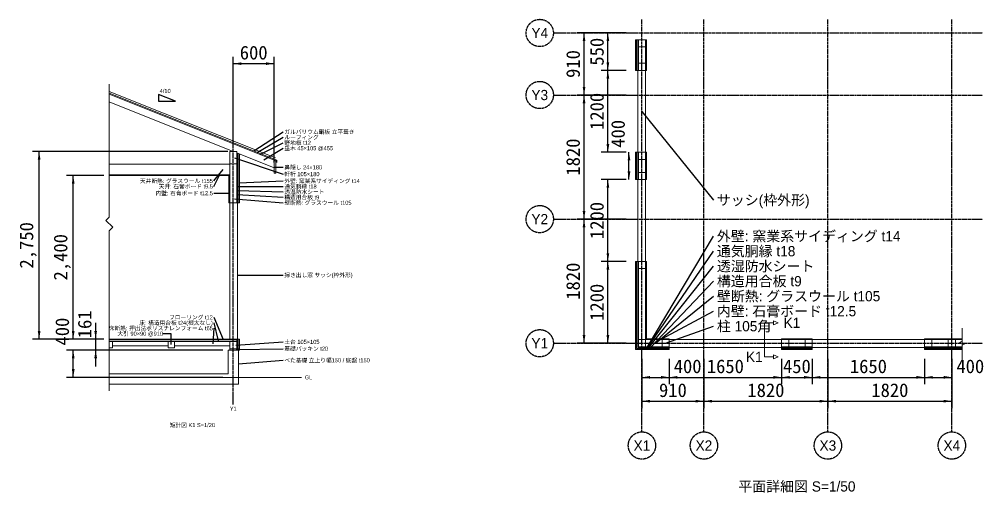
# Model space of a CAD drawing. Header units: millimetres. Extents: x -2900 to 61032, y -25289 to 10180.
# Drawn here: x 46859 to 61032, y -12191 to -5250 of the extents above; entities that cross this region are included whole.
import ezdxf
from ezdxf.enums import TextEntityAlignment as Align

# ---------------------------------------------------------------- set-up
doc = ezdxf.new("R2010")
doc.units = ezdxf.units.MM
doc.linetypes.add('CENTER', pattern=[50.8, 31.75, -6.35, 6.35, -6.35])
for name, color, linetype in [('DIM', 2, 'CONTINUOUS'), ('GRID', 1, 'CENTER'), ('TEXT', 7, 'CONTINUOUS')]:
    doc.layers.add(name, color=color, linetype=linetype)
for name, color, linetype, lineweight in [('KANA_CUT', 255, 'CONTINUOUS', 0), ('KANA_INS', 6, 'CONTINUOUS', 0), ('KANA_VIEW', 8, 'CONTINUOUS', 0), ('PD_CUT', 255, 'CONTINUOUS', 0), ('PD_INS', 6, 'CONTINUOUS', 0), ('PD_VIEW', 8, 'CONTINUOUS', 0)]:
    doc.layers.add(name, color=color, linetype=linetype, lineweight=lineweight)
doc.styles.add('kst32b', font='kst32b')
doc.styles.add('unicode', font='unicode')
doc.dimstyles.get("Standard").update_dxf_attribs({"dimtxt": 200, "dimasz": 120, "dimexe": 100, "dimexo": 80, "dimgap": 60, "dimtad": 0, "dimtoh": 1, "dimzin": 12, "dimdsep": 46, "dimcen": 0.09, "dimazin": 3, "dimtfac": 1, "dimtdec": 4, "dimtofl": 0, "dimtmove": 0, "dimatfit": 3, "dimfxl": 1, "dimtolj": 1, "dimtzin": 0, "dimarcsym": 0})

# ---------------------------------------------------------------- blocks, each defined once
blk = doc.blocks.new('*D83')
at = {"layer": 'DIM', "color": 0, "linetype": 'ByBlock', "lineweight": -2}
for p, q in [((49845, -10100), (47550, -10100)), ((47650, -10500), (47650, -10100)), ((49845, -10500), (47550, -10500))]:
    blk.add_line(p, q, dxfattribs=at)
for points in [[(47650, -10100), (47670, -10220), (47630, -10220)], [(47650, -10500), (47630, -10380), (47670, -10380)]]:
    blk.add_solid(points, dxfattribs=at)
at = {"layer": 'DIM', "color": 0, "linetype": 'CONTINUOUS', "lineweight": -2, "insert": (47490, -9829), "char_height": 200, "width": 422.22, "attachment_point": 5, "rotation": 90}
blk.add_mtext('400', dxfattribs=at)
blk = doc.blocks.new('*D84')
at = {"layer": 'DIM', "color": 0, "linetype": 'ByBlock', "lineweight": -2}
for p, q in [((50000, -7109), (50000, -5800)), ((50600, -7349), (50600, -5800)), ((50000, -5900), (50600, -5900))]:
    blk.add_line(p, q, dxfattribs=at)
for points in [[(50000, -5900), (50120, -5880), (50120, -5920)], [(50600, -5900), (50480, -5920), (50480, -5880)]]:
    blk.add_solid(points, dxfattribs=at)
at = {"layer": 'DIM', "color": 0, "linetype": 'CONTINUOUS', "lineweight": -2, "insert": (50300, -5740), "char_height": 200, "width": 400, "attachment_point": 5}
blk.add_mtext('600', dxfattribs=at)
blk = doc.blocks.new('*D85')
at = {"layer": 'DIM', "color": 0, "linetype": 'ByBlock', "lineweight": -2}
for p, q in [((48100, -7539), (47550, -7539)), ((47650, -9939), (47650, -7539)), ((48100, -9939), (47550, -9939))]:
    blk.add_line(p, q, dxfattribs=at)
for points in [[(47650, -7539), (47670, -7659), (47630, -7659)], [(47650, -9939), (47630, -9819), (47670, -9819)]]:
    blk.add_solid(points, dxfattribs=at)
at = {"layer": 'DIM', "color": 0, "linetype": 'CONTINUOUS', "lineweight": -2, "insert": (47490, -8739), "char_height": 200, "width": 655.56, "attachment_point": 5, "rotation": 90}
blk.add_mtext('2,400', dxfattribs=at)
blk = doc.blocks.new('*D86')
at = {"layer": 'DIM', "color": 0, "linetype": 'ByBlock', "lineweight": -2}
for p, q in [((49920, -7189), (47050, -7189)), ((47150, -9939), (47150, -7189)), ((48100, -9939), (47050, -9939))]:
    blk.add_line(p, q, dxfattribs=at)
for points in [[(47150, -7189), (47170, -7309), (47130, -7309)], [(47150, -9939), (47130, -9819), (47170, -9819)]]:
    blk.add_solid(points, dxfattribs=at)
at = {"layer": 'DIM', "color": 0, "linetype": 'CONTINUOUS', "lineweight": -2, "insert": (46990, -8564), "char_height": 200, "width": 633.33, "attachment_point": 5, "rotation": 90}
blk.add_mtext('2,750', dxfattribs=at)
blk = doc.blocks.new('*D87')
at = {"layer": 'DIM', "color": 0, "linetype": 'ByBlock', "lineweight": -2}
for p, q in [((47980, -10340), (47980, -9699)), ((48100, -9939), (47880, -9939)), ((49845, -10100), (47880, -10100))]:
    blk.add_line(p, q, dxfattribs=at)
for points in [[(47980, -9939), (47960, -9819), (48000, -9819)], [(47980, -10100), (48000, -10220), (47960, -10220)]]:
    blk.add_solid(points, dxfattribs=at)
at = {"layer": 'DIM', "color": 0, "linetype": 'CONTINUOUS', "lineweight": -2, "insert": (47820, -9723), "char_height": 200, "width": 311.11, "attachment_point": 5, "rotation": 90}
blk.add_mtext('161', dxfattribs=at)
blk = doc.blocks.new('*D88')
at = {"layer": 'DIM', "color": 0, "linetype": 'ByBlock', "lineweight": -2}
for p, q in [((56000, -10230), (56000, -10600)), ((56400, -10230), (56400, -10600)), ((56000, -10500), (56400, -10500))]:
    blk.add_line(p, q, dxfattribs=at)
for points in [[(56000, -10500), (56120, -10480), (56120, -10520)], [(56400, -10500), (56280, -10520), (56280, -10480)]]:
    blk.add_solid(points, dxfattribs=at)
at = {"layer": 'DIM', "color": 0, "linetype": 'CONTINUOUS', "lineweight": -2, "insert": (56671, -10340), "char_height": 200, "width": 422.22, "attachment_point": 5}
blk.add_mtext('400', dxfattribs=at)
blk = doc.blocks.new('*D89')
at = {"layer": 'DIM', "color": 0, "linetype": 'ByBlock', "lineweight": -2}
for p, q in [((56400, -10230), (56400, -10600)), ((58050, -10230), (58050, -10600)), ((56400, -10500), (58050, -10500))]:
    blk.add_line(p, q, dxfattribs=at)
for points in [[(56400, -10500), (56520, -10480), (56520, -10520)], [(58050, -10500), (57930, -10520), (57930, -10480)]]:
    blk.add_solid(points, dxfattribs=at)
at = {"layer": 'DIM', "color": 0, "linetype": 'CONTINUOUS', "lineweight": -2, "insert": (57225, -10340), "char_height": 200, "width": 511.11, "attachment_point": 5}
blk.add_mtext('1650', dxfattribs=at)
blk = doc.blocks.new('*D90')
at = {"layer": 'DIM', "color": 0, "linetype": 'ByBlock', "lineweight": -2}
for p, q in [((58050, -10230), (58050, -10600)), ((58500, -10230), (58500, -10600)), ((58050, -10500), (58500, -10500))]:
    blk.add_line(p, q, dxfattribs=at)
for points in [[(58050, -10500), (58170, -10480), (58170, -10520)], [(58500, -10500), (58380, -10520), (58380, -10480)]]:
    blk.add_solid(points, dxfattribs=at)
at = {"layer": 'DIM', "color": 0, "linetype": 'CONTINUOUS', "lineweight": -2, "insert": (58275, -10340), "char_height": 200, "width": 422.22, "attachment_point": 5}
blk.add_mtext('450', dxfattribs=at)
blk = doc.blocks.new('*D91')
at = {"layer": 'DIM', "color": 0, "linetype": 'ByBlock', "lineweight": -2}
for p, q in [((58500, -10230), (58500, -10600)), ((60150, -10230), (60150, -10600)), ((58500, -10500), (60150, -10500))]:
    blk.add_line(p, q, dxfattribs=at)
for points in [[(58500, -10500), (58620, -10480), (58620, -10520)], [(60150, -10500), (60030, -10520), (60030, -10480)]]:
    blk.add_solid(points, dxfattribs=at)
at = {"layer": 'DIM', "color": 0, "linetype": 'CONTINUOUS', "lineweight": -2, "insert": (59325, -10340), "char_height": 200, "width": 511.11, "attachment_point": 5}
blk.add_mtext('1650', dxfattribs=at)
blk = doc.blocks.new('*D92')
at = {"layer": 'DIM', "color": 0, "linetype": 'ByBlock', "lineweight": -2}
for p, q in [((60150, -10230), (60150, -10600)), ((60550, -10230), (60550, -10600)), ((60150, -10500), (60550, -10500))]:
    blk.add_line(p, q, dxfattribs=at)
for points in [[(60150, -10500), (60270, -10480), (60270, -10520)], [(60550, -10500), (60430, -10520), (60430, -10480)]]:
    blk.add_solid(points, dxfattribs=at)
at = {"layer": 'DIM', "color": 0, "linetype": 'CONTINUOUS', "lineweight": -2, "insert": (60821, -10340), "char_height": 200, "width": 422.22, "attachment_point": 5}
blk.add_mtext('400', dxfattribs=at)
blk = doc.blocks.new('*D93')
at = {"layer": 'DIM', "color": 0, "linetype": 'ByBlock', "lineweight": -2}
for p, q in [((56000, -10230), (56000, -10950)), ((56910, -10230), (56910, -10950)), ((56000, -10850), (56910, -10850))]:
    blk.add_line(p, q, dxfattribs=at)
for points in [[(56000, -10850), (56120, -10830), (56120, -10870)], [(56910, -10850), (56790, -10870), (56790, -10830)]]:
    blk.add_solid(points, dxfattribs=at)
at = {"layer": 'DIM', "color": 0, "linetype": 'CONTINUOUS', "lineweight": -2, "insert": (56455, -10690), "char_height": 200, "width": 355.56, "attachment_point": 5}
blk.add_mtext('910', dxfattribs=at)
blk = doc.blocks.new('*D94')
at = {"layer": 'DIM', "color": 0, "linetype": 'ByBlock', "lineweight": -2}
for p, q in [((56910, -10230), (56910, -10950)), ((58730, -10230), (58730, -10950)), ((56910, -10850), (58730, -10850))]:
    blk.add_line(p, q, dxfattribs=at)
for points in [[(56910, -10850), (57030, -10830), (57030, -10870)], [(58730, -10850), (58610, -10870), (58610, -10830)]]:
    blk.add_solid(points, dxfattribs=at)
at = {"layer": 'DIM', "color": 0, "linetype": 'CONTINUOUS', "lineweight": -2, "insert": (57820, -10690), "char_height": 200, "width": 511.11, "attachment_point": 5}
blk.add_mtext('1820', dxfattribs=at)
blk = doc.blocks.new('*D95')
at = {"layer": 'DIM', "color": 0, "linetype": 'ByBlock', "lineweight": -2}
for p, q in [((58730, -10230), (58730, -10950)), ((60550, -10230), (60550, -10950)), ((58730, -10850), (60550, -10850))]:
    blk.add_line(p, q, dxfattribs=at)
for points in [[(58730, -10850), (58850, -10830), (58850, -10870)], [(60550, -10850), (60430, -10870), (60430, -10830)]]:
    blk.add_solid(points, dxfattribs=at)
at = {"layer": 'DIM', "color": 0, "linetype": 'CONTINUOUS', "lineweight": -2, "insert": (59640, -10690), "char_height": 200, "width": 511.11, "attachment_point": 5}
blk.add_mtext('1820', dxfattribs=at)
blk = doc.blocks.new('*D96')
at = {"layer": 'DIM', "color": 0, "linetype": 'ByBlock', "lineweight": -2}
for p, q in [((55770, -8800), (55400, -8800)), ((55500, -10000), (55500, -8800)), ((55770, -10000), (55400, -10000))]:
    blk.add_line(p, q, dxfattribs=at)
for points in [[(55500, -8800), (55520, -8920), (55480, -8920)], [(55500, -10000), (55480, -9880), (55520, -9880)]]:
    blk.add_solid(points, dxfattribs=at)
at = {"layer": 'DIM', "color": 0, "linetype": 'CONTINUOUS', "lineweight": -2, "insert": (55340, -9400), "char_height": 200, "width": 511.11, "attachment_point": 5, "rotation": 90}
blk.add_mtext('1200', dxfattribs=at)
blk = doc.blocks.new('*D97')
at = {"layer": 'DIM', "color": 0, "linetype": 'ByBlock', "lineweight": -2}
for p, q in [((55770, -7600), (55400, -7600)), ((55500, -8800), (55500, -7600)), ((55770, -8800), (55400, -8800))]:
    blk.add_line(p, q, dxfattribs=at)
for points in [[(55500, -7600), (55520, -7720), (55480, -7720)], [(55500, -8800), (55480, -8680), (55520, -8680)]]:
    blk.add_solid(points, dxfattribs=at)
at = {"layer": 'DIM', "color": 0, "linetype": 'CONTINUOUS', "lineweight": -2, "insert": (55340, -8200), "char_height": 200, "width": 511.11, "attachment_point": 5, "rotation": 90}
blk.add_mtext('1200', dxfattribs=at)
blk = doc.blocks.new('*D98')
at = {"layer": 'DIM', "color": 0, "linetype": 'ByBlock', "lineweight": -2}
for p, q in [((55770, -6000), (55400, -6000)), ((55500, -7200), (55500, -6000)), ((55770, -7200), (55400, -7200))]:
    blk.add_line(p, q, dxfattribs=at)
for points in [[(55500, -6000), (55520, -6120), (55480, -6120)], [(55500, -7200), (55480, -7080), (55520, -7080)]]:
    blk.add_solid(points, dxfattribs=at)
at = {"layer": 'DIM', "color": 0, "linetype": 'CONTINUOUS', "lineweight": -2, "insert": (55340, -6600), "char_height": 200, "width": 511.11, "attachment_point": 5, "rotation": 90}
blk.add_mtext('1200', dxfattribs=at)
blk = doc.blocks.new('*D99')
at = {"layer": 'DIM', "color": 0, "linetype": 'ByBlock', "lineweight": -2}
for p, q in [((55770, -5450), (55400, -5450)), ((55500, -6000), (55500, -5450)), ((55770, -6000), (55400, -6000))]:
    blk.add_line(p, q, dxfattribs=at)
for points in [[(55500, -5450), (55520, -5570), (55480, -5570)], [(55500, -6000), (55480, -5880), (55520, -5880)]]:
    blk.add_solid(points, dxfattribs=at)
at = {"layer": 'DIM', "color": 0, "linetype": 'CONTINUOUS', "lineweight": -2, "insert": (55340, -5725), "char_height": 200, "width": 400, "attachment_point": 5, "rotation": 90}
blk.add_mtext('550', dxfattribs=at)
blk = doc.blocks.new('*D100')
at = {"layer": 'DIM', "color": 0, "linetype": 'ByBlock', "lineweight": -2}
for p, q in [((55770, -8180), (55050, -8180)), ((55150, -10000), (55150, -8180)), ((55770, -10000), (55050, -10000))]:
    blk.add_line(p, q, dxfattribs=at)
for points in [[(55150, -8180), (55170, -8300), (55130, -8300)], [(55150, -10000), (55130, -9880), (55170, -9880)]]:
    blk.add_solid(points, dxfattribs=at)
at = {"layer": 'DIM', "color": 0, "linetype": 'CONTINUOUS', "lineweight": -2, "insert": (54990, -9090), "char_height": 200, "width": 511.11, "attachment_point": 5, "rotation": 90}
blk.add_mtext('1820', dxfattribs=at)
blk = doc.blocks.new('*D101')
at = {"layer": 'DIM', "color": 0, "linetype": 'ByBlock', "lineweight": -2}
for p, q in [((55770, -6360), (55050, -6360)), ((55150, -8180), (55150, -6360)), ((55770, -8180), (55050, -8180))]:
    blk.add_line(p, q, dxfattribs=at)
for points in [[(55150, -6360), (55170, -6480), (55130, -6480)], [(55150, -8180), (55130, -8060), (55170, -8060)]]:
    blk.add_solid(points, dxfattribs=at)
at = {"layer": 'DIM', "color": 0, "linetype": 'CONTINUOUS', "lineweight": -2, "insert": (54990, -7270), "char_height": 200, "width": 511.11, "attachment_point": 5, "rotation": 90}
blk.add_mtext('1820', dxfattribs=at)
blk = doc.blocks.new('*D102')
at = {"layer": 'DIM', "color": 0, "linetype": 'ByBlock', "lineweight": -2}
for p, q in [((55770, -5450), (55050, -5450)), ((55150, -6360), (55150, -5450)), ((55770, -6360), (55050, -6360))]:
    blk.add_line(p, q, dxfattribs=at)
for points in [[(55150, -5450), (55170, -5570), (55130, -5570)], [(55150, -6360), (55130, -6240), (55170, -6240)]]:
    blk.add_solid(points, dxfattribs=at)
at = {"layer": 'DIM', "color": 0, "linetype": 'CONTINUOUS', "lineweight": -2, "insert": (54990, -5905), "char_height": 200, "width": 355.56, "attachment_point": 5, "rotation": 90}
blk.add_mtext('910', dxfattribs=at)
blk = doc.blocks.new('*D103')
at = {"layer": 'DIM', "color": 0, "linetype": 'ByBlock', "lineweight": -2}
for p, q in [((55770, -7200), (55710, -7200)), ((55810, -7600), (55810, -7200)), ((55770, -7600), (55710, -7600))]:
    blk.add_line(p, q, dxfattribs=at)
for points in [[(55810, -7200), (55830, -7320), (55790, -7320)], [(55810, -7600), (55790, -7480), (55830, -7480)]]:
    blk.add_solid(points, dxfattribs=at)
at = {"layer": 'DIM', "color": 0, "linetype": 'CONTINUOUS', "lineweight": -2, "insert": (55650, -6929), "char_height": 200, "width": 422.22, "attachment_point": 5, "rotation": 90}
blk.add_mtext('400', dxfattribs=at)

msp = doc.modelspace()

# ---------------------------------------------------------------- linework, layer by layer
at = {"layer": 'DIM'}
msp.add_lwpolyline([(48900, -6350), (48900, -6450), (49150, -6450)], close=True, dxfattribs=at)
at = {"layer": 'GRID'}
for p, q in [((56000, -11300), (56000, -5250)), ((56910, -11300), (56910, -5250)), ((58730, -11300), (58730, -5250)), ((60550, -11300), (60550, -5250)), ((54700, -5450), (61000, -5450)), ((50000, -10900), (50000, -6100)), ((54700, -6360), (61000, -6360)), ((54700, -8180), (61000, -8180)), ((54700, -10000), (61000, -10000))]:
    msp.add_line(p, q, dxfattribs=at)
for centre in [(54500, -5450), (54500, -6360), (54500, -8180), (54500, -10000), (56000, -11500), (56910, -11500), (58730, -11500), (60550, -11500)]:
    msp.add_circle(centre, 200, dxfattribs=at)
at = {"layer": 'KANA_CUT'}
for points in [[(48180, -6347.913), (50624, -7325.513), (50624, -7312.589), (48180, -6334.989)], [(48180, -6461), (50000, -7189), (50052.5, -7189), (50052.5, -7210), (50600, -7429), (50600, -7315.913), (48180, -6347.913)], [(49947.5, -7369), (50052.5, -7369), (50052.5, -7189), (49947.5, -7189)], [(50052.5, -7939), (50061.5, -7939), (50061.5, -7213.6), (50052.5, -7210)], [(50061.5, -7939), (50079.5, -7939), (50079.5, -7220.8), (50061.5, -7213.6)], [(50600, -7505.513), (50624, -7505.513), (50624, -7325.513), (50600, -7325.513)], [(49947.5, -9939), (50061.5, -9939), (50061.5, -7939), (49947.5, -7939)], [(48180, -9975), (50052.5, -9975), (50052.5, -9951), (48180, -9951)], [(48180, -10065), (48225, -10065), (48225, -9975), (48180, -9975)], [(49045, -10065), (49135, -10065), (49135, -9975), (49045, -9975)], [(49947.5, -10080), (50052.5, -10080), (50052.5, -9975), (49947.5, -9975)], [(50052.5, -10080), (50061.5, -10080), (50061.5, -9939), (50052.5, -9939)], [(50061.5, -10080), (50079.5, -10080), (50079.5, -9939), (50061.5, -9939)], [(50075, -10600), (50075, -10100), (49925, -10100), (49925, -10450), (48180, -10450), (48180, -10600)], [(49947.5, -10100), (50052.5, -10100), (50052.5, -10080), (49947.5, -10080)]]:
    msp.add_lwpolyline(points, close=True, dxfattribs=at)
at = {"layer": 'KANA_INS'}
for points in [[(49947.5, -7939), (50052.5, -7939), (50052.5, -7369), (49947.5, -7369)], [(48180, -7529.5), (49947.5, -7529.5), (49947.5, -7374.5), (48180, -7374.5)], [(48225, -10040), (49045, -10040), (49045, -9975), (48225, -9975)], [(49135, -10040), (49947.5, -10040), (49947.5, -9975), (49135, -9975)]]:
    msp.add_lwpolyline(points, close=True, dxfattribs=at)
at = {"layer": 'KANA_VIEW'}
for p, q in [((48180, -6306.989), (50620, -7282.989)), ((48180, -6333.912), (50624, -7311.512)), ((50062.5, -7939), (50062.5, -7214)), ((50062.5, -10080), (50062.5, -9939)), ((47900, -10500), (51000, -10500))]:
    msp.add_line(p, q, dxfattribs=at)
for points in [[(48180, -10700), (48180, -8350), (48230, -8300), (48130, -8200), (48180, -8150), (48180, -6200)], [(48180, -6331.989), (50640, -7315.989), (50640, -7350)]]:
    msp.add_lwpolyline(points, dxfattribs=at)
for points in [[(50079.5, -7939), (50093.5, -7939), (50093.5, -7226.4), (50079.5, -7220.8)], [(48180, -7539), (49947.5, -7539), (49947.5, -7529.5), (48180, -7529.5)], [(49935, -7939), (49947.5, -7939), (49947.5, -7539), (49935, -7539)], [(48180, -9951), (50052.5, -9951), (50052.5, -9939), (48180, -9939)], [(50079.5, -10100), (50093.5, -10100), (50093.5, -9939), (50079.5, -9939)]]:
    msp.add_lwpolyline(points, close=True, dxfattribs=at)
at = {"layer": 'PD_CUT'}
for points in [[(55920.5, -6000), (55938.5, -6000), (55938.5, -5550), (55920.5, -5550)], [(55938.5, -6000), (55947.5, -6000), (55947.5, -5550), (55938.5, -5550)], [(55947.5, -5655), (56052.5, -5655), (56052.5, -5550), (55947.5, -5550)], [(55947.5, -6000), (56052.5, -6000), (56052.5, -5895), (55947.5, -5895)], [(55938.5, -7200), (56052.5, -7200), (56052.5, -6000), (55938.5, -6000)], [(55920.5, -7600), (55938.5, -7600), (55938.5, -7200), (55920.5, -7200)], [(55938.5, -7600), (55947.5, -7600), (55947.5, -7200), (55938.5, -7200)], [(55947.5, -7305), (56052.5, -7305), (56052.5, -7200), (55947.5, -7200)], [(55947.5, -7600), (56052.5, -7600), (56052.5, -7495), (55947.5, -7495)], [(55938.5, -8800), (56052.5, -8800), (56052.5, -7600), (55938.5, -7600)], [(55920.5, -10079.5), (56400, -10079.5), (56400, -10061.5), (55938.5, -10061.5), (55938.5, -8800), (55920.5, -8800)], [(55938.5, -10061.5), (56400, -10061.5), (56400, -10052.5), (55947.5, -10052.5), (55947.5, -8800), (55938.5, -8800)], [(55947.5, -8905), (56052.5, -8905), (56052.5, -8800), (55947.5, -8800)], [(55947.5, -10052.5), (56052.5, -10052.5), (56052.5, -9947.5), (55947.5, -9947.5)], [(56295, -10052.5), (56400, -10052.5), (56400, -9947.5), (56295, -9947.5)], [(56400, -10061.5), (58050, -10061.5), (58050, -9947.5), (56400, -9947.5)], [(58050, -10052.5), (58155, -10052.5), (58155, -9947.5), (58050, -9947.5)], [(58050, -10061.5), (58500, -10061.5), (58500, -10052.5), (58050, -10052.5)], [(58050, -10079.5), (58500, -10079.5), (58500, -10061.5), (58050, -10061.5)], [(58395, -10052.5), (58500, -10052.5), (58500, -9947.5), (58395, -9947.5)], [(58500, -10061.5), (60150, -10061.5), (60150, -9947.5), (58500, -9947.5)], [(60150, -10052.5), (60255, -10052.5), (60255, -9947.5), (60150, -9947.5)], [(60150, -10061.5), (60700, -10061.5), (60700, -10052.5), (60150, -10052.5)], [(60150, -10079.5), (60700, -10079.5), (60700, -10061.5), (60150, -10061.5)], [(60497.5, -10052.5), (60602.5, -10052.5), (60602.5, -9947.5), (60497.5, -9947.5)]]:
    msp.add_lwpolyline(points, close=True, dxfattribs=at)
at = {"layer": 'PD_INS'}
for points in [[(55947.5, -5895), (56052.5, -5895), (56052.5, -5655), (55947.5, -5655)], [(55947.5, -7495), (56052.5, -7495), (56052.5, -7305), (55947.5, -7305)], [(55947.5, -9947.5), (56052.5, -9947.5), (56052.5, -8905), (55947.5, -8905)], [(56052.5, -10052.5), (56295, -10052.5), (56295, -9947.5), (56052.5, -9947.5)], [(58155, -10052.5), (58395, -10052.5), (58395, -9947.5), (58155, -9947.5)], [(60255, -10052.5), (60497.5, -10052.5), (60497.5, -9947.5), (60255, -9947.5)], [(60602.5, -10052.5), (60700, -10052.5), (60700, -9947.5), (60602.5, -9947.5)]]:
    msp.add_lwpolyline(points, close=True, dxfattribs=at)
at = {"layer": 'PD_VIEW'}
for p, q in [((55937.5, -6000), (55937.5, -5550)), ((55937.5, -7600), (55937.5, -7200)), ((57800, -10200), (57800, -9700)), ((57800, -9700), (57930, -9700)), ((58050, -10062.5), (58500, -10062.5)), ((60150, -10062.5), (60700, -10062.5)), ((57800, -10200), (57930, -10200))]:
    msp.add_line(p, q, dxfattribs=at)
for points in [[(55906.5, -6000), (55920.5, -6000), (55920.5, -5550), (55906.5, -5550)], [(56052.5, -6000), (56065, -6000), (56065, -5550), (56052.5, -5550)], [(55906.5, -7600), (55920.5, -7600), (55920.5, -7200), (55906.5, -7200)], [(56052.5, -7600), (56065, -7600), (56065, -7200), (56052.5, -7200)], [(55906.5, -10093.5), (56400, -10093.5), (56400, -10079.5), (55920.5, -10079.5), (55920.5, -8800), (55906.5, -8800)], [(56052.5, -9947.5), (56400, -9947.5), (56400, -9935), (56065, -9935), (56065, -8800), (56052.5, -8800)], [(57930, -9730), (58000, -9700), (57930, -9670)], [(58050, -9947.5), (58500, -9947.5), (58500, -9935), (58050, -9935)], [(60150, -9947.5), (60700, -9947.5), (60700, -9935), (60150, -9935)], [(57930, -10230), (58000, -10200), (57930, -10170)], [(58050, -10093.5), (58500, -10093.5), (58500, -10079.5), (58050, -10079.5)], [(60150, -10093.5), (60700, -10093.5), (60700, -10079.5), (60150, -10079.5)]]:
    msp.add_lwpolyline(points, close=True, dxfattribs=at)
for points in [[(55937.5, -8800), (55937.5, -10062.5), (56400, -10062.5)], [(60700, -10250), (60700, -10030), (60740, -10010), (60660, -9990), (60700, -9970), (60700, -9780)]]:
    msp.add_lwpolyline(points, dxfattribs=at)
at = {"layer": 'TEXT'}
for p, q in [((56000, -6600), (57050, -7900)), ((50300, -7180), (50735, -6900)), ((50350, -7201.9), (50735, -6980)), ((50400, -7229.4), (50735, -7060)), ((50450, -7312), (50735, -7140)), ((50020, -7280), (50735, -7520)), ((49715, -7620), (49850, -7450)), ((50612, -7420), (50735, -7420)), ((49715, -7700), (49800, -7534)), ((50086, -7650), (50735, -7620)), ((50062.5, -7760), (50735, -7780)), ((50070, -7700), (50735, -7700)), ((49715, -7800), (49941, -7800)), ((50020, -7880), (50735, -7940)), ((50057, -7820), (50735, -7860)), ((56060, -10086.5), (57050, -8430)), ((56075, -10070.5), (57050, -8650)), ((56100, -10062.5), (57050, -8870)), ((50061.5, -9000), (50735, -9000)), ((56130, -10057), (57050, -9090)), ((56200, -10000), (57050, -9310)), ((49715, -9620), (49850, -9945)), ((56280, -9941.25), (57050, -9530)), ((49715, -9700), (49780, -9963)), ((56347.5, -10000), (57050, -9750)), ((49715, -9780), (49700, -10007)), ((50040, -10030), (50735, -9980)), ((50045, -10090), (50735, -10080)), ((50075, -10300), (50735, -10250))]:
    msp.add_line(p, q, dxfattribs=at)
msp.add_lwpolyline([(49090, -10020), (49090, -9860), (48960, -9860)], dxfattribs=at)

# ---------------------------------------------------------------- texts
for s, height, style, p in [('Y4', 150, 'unicode', (54500, -5450)), ('Y3', 150, 'unicode', (54500, -6360)), ('Y2', 150, 'unicode', (54500, -8180)), ('Y1', 150, 'unicode', (54500, -10000)), ('K1', 150, 'unicode', (57650, -10200)), ('矩計図 K1 S=1/20', 60, 'kst32b', (49400, -11200)), ('X1', 150, 'unicode', (56000, -11500)), ('X2', 150, 'unicode', (56910, -11500)), ('X3', 150, 'unicode', (58730, -11500)), ('X4', 150, 'unicode', (60550, -11500)), ('平面詳細図 S=1/50', 150, 'unicode', (58275, -12100))]:
    msp.add_text(s, height=height, dxfattribs=dict(at, style=style)).set_placement(p, align=Align.MIDDLE_CENTER)
at = {"layer": 'TEXT', "style": 'kst32b'}
msp.add_text('4/10', height=60, dxfattribs=at).set_placement((48920, -6330))
at = {"layer": 'TEXT'}
for s, height, style, p in [('ルーフィング', 60, 'kst32b', (50750, -6980)), ('ガルバリウム鋼板 立平葺き', 60, 'kst32b', (50750, -6900)), ('野地板 t12', 60, 'kst32b', (50750, -7060)), ('垂木 45×105 @455', 60, 'kst32b', (50750, -7140)), ('軒桁 105×180', 60, 'kst32b', (50750, -7520)), ('鼻隠し 24×180', 60, 'kst32b', (50750, -7420)), ('外壁: 窯業系サイディング t14', 60, 'kst32b', (50750, -7620)), ('通気胴縁 t18', 60, 'kst32b', (50750, -7700)), ('透湿防水シート', 60, 'kst32b', (50750, -7780)), ('壁断熱: グラスウール t105', 60, 'kst32b', (50750, -7940)), ('構造用合板 t9', 60, 'kst32b', (50750, -7860)), ('サッシ(枠外形)', 150, 'unicode', (57100, -7900)), ('外壁: 窯業系サイディング t14', 150, 'unicode', (57100, -8430)), ('通気胴縁 t18', 150, 'unicode', (57100, -8650)), ('透湿防水シート', 150, 'unicode', (57100, -8870)), ('掃き出し窓 サッシ(枠外形)', 60, 'kst32b', (50750, -9000)), ('構造用合板 t9', 150, 'unicode', (57100, -9090)), ('壁断熱: グラスウール t105', 150, 'unicode', (57100, -9310)), ('内壁: 石膏ボード t12.5', 150, 'unicode', (57100, -9530)), ('K1', 150, 'unicode', (58080, -9700)), ('柱 105角', 150, 'unicode', (57100, -9750)), ('大引 90×90 @910', 60, 'kst32b', (48300, -9860)), ('基礎パッキン t20', 60, 'kst32b', (50750, -10080)), ('土台 105×105', 60, 'kst32b', (50750, -9980)), ('べた基礎 立上り幅150 / 底盤 t150', 60, 'kst32b', (50750, -10250)), ('GL', 60, 'kst32b', (51050, -10500))]:
    msp.add_text(s, height=height, dxfattribs=dict(at, style=style)).set_placement(p, align=Align.MIDDLE_LEFT)
at = {"layer": 'TEXT', "style": 'kst32b'}
for s, p in [('天井断熱: グラスウール t155', (49700, -7620)), ('内壁: 石膏ボード t12.5', (49700, -7800)), ('天井: 石膏ボード t9.5', (49700, -7700)), ('フローリング t12', (49700, -9620)), ('床断熱: 押出法ポリスチレンフォーム t65', (49700, -9780)), ('床: 構造用合板 t24(根太なし)', (49700, -9700))]:
    msp.add_text(s, height=60, dxfattribs=at).set_placement(p, align=Align.MIDDLE_RIGHT)
msp.add_text('Y1', height=60, dxfattribs=at).set_placement((50000, -10930), align=Align.TOP_CENTER)

# ---------------------------------------------------------------- dimensions: what is measured, and where the dimension line sits
at = {"layer": 'DIM'}
for base, p1, p2, picture, middle in [((55150, -5900), (55850, -6360), (55850, -5450), '*D102', (54990, -5905)), ((55500, -5725), (55850, -6000), (55850, -5450), '*D99', (55340, -5725)), ((55500, -6600), (55850, -7200), (55850, -6000), '*D98', (55340, -6600)), ((55150, -7300), (55850, -8180), (55850, -6360), '*D101', (54990, -7270)), ((55810, -7400), (55850, -7600), (55850, -7200), '*D103', (55650, -7400)), ((55500, -8200), (55850, -8800), (55850, -7600), '*D97', (55340, -8200)), ((55150, -9100), (55850, -10000), (55850, -8180), '*D100', (54990, -9090)), ((55500, -9400), (55850, -10000), (55850, -8800), '*D96', (55340, -9400)), ((47650, -10300), (49925, -10500), (49925, -10100), '*D83', (47490, -10300)), ((47980, -10000), (49925, -10100), (48180, -9939), '*D87', (47820, -10019.5))]:
    dim = msp.add_linear_dim(base=base, p1=p1, p2=p2, angle=90, dimstyle='Standard', dxfattribs=at)
    dim.commit()
    dim.dimension.update_dxf_attribs({"geometry": picture, "text_midpoint": middle})
for base, p1, p2, picture, middle in [((50300, -5900), (50000, -7189), (50600, -7429), '*D84', (50300, -5740)), ((56200, -10500), (56000, -10150), (56400, -10150), '*D88', (56200, -10340)), ((56450, -10850), (56000, -10150), (56910, -10150), '*D93', (56455, -10690)), ((57200, -10500), (56400, -10150), (58050, -10150), '*D89', (57225, -10340)), ((57800, -10850), (56910, -10150), (58730, -10150), '*D94', (57820, -10690)), ((58275, -10500), (58050, -10150), (58500, -10150), '*D90', (58275, -10340)), ((59300, -10500), (58500, -10150), (60150, -10150), '*D91', (59325, -10340)), ((59600, -10850), (58730, -10150), (60550, -10150), '*D95', (59640, -10690)), ((60350, -10500), (60150, -10150), (60550, -10150), '*D92', (60350, -10340))]:
    dim = msp.add_linear_dim(base=base, p1=p1, p2=p2, dimstyle='Standard', dxfattribs=at)
    dim.commit()
    dim.dimension.update_dxf_attribs({"geometry": picture, "text_midpoint": middle})
for base, p2, text, picture, middle in [((47150, -8500), (50000, -7189), '2,750', '*D86', (46990, -8564)), ((47650, -8700), (48180, -7539), '2,400', '*D85', (47490, -8739))]:
    dim = msp.add_linear_dim(base=base, p1=(48180, -9939), p2=p2, angle=90, text=text, dimstyle='Standard', dxfattribs=at)
    dim.commit()
    dim.dimension.update_dxf_attribs({"geometry": picture, "text_midpoint": middle})

doc.saveas('drawing.dxf')
